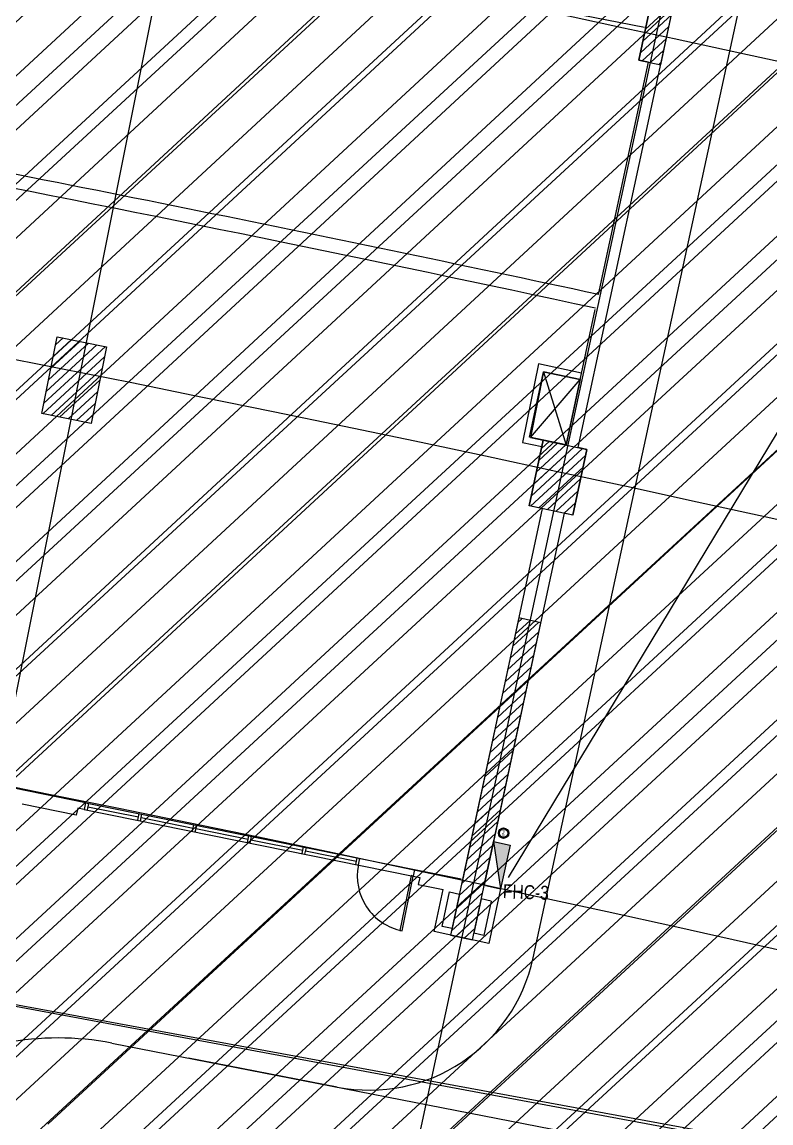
# Model space of a CAD drawing. Extents: x -678889171 to 586587, y -792238163 to 335485.
# Drawn here: x -678765092 to -678751703, y -792178227 to -792158549 of the extents above; entities that cross this region are included whole.
import ezdxf
from ezdxf.enums import TextEntityAlignment as Align

# ---------------------------------------------------------------- set-up
doc = ezdxf.new("R2010")
doc.units = 0
doc.header["$MEASUREMENT"] = 0
for name, color, linetype in [('A-ANNO-LEGN', 252, 'Continuous'), ('A-FLOR-PATT', 252, 'Continuous'), ('A-SITE-PATT', 252, 'Continuous'), ('A-WALL', 252, 'Continuous')]:
    doc.layers.add(name, color=color, linetype=linetype)
doc.layers.add('BASEMENT3 LAYOUT$0$HATCH5', color=252, linetype='Continuous', lineweight=15)
doc.styles.add('Ground floor Towers$0$$Bas01-Rname$0$EN-SC', font='swissc.ttf')
doc.styles.add('Ground floor Towers$0$$Bas01-Rname$0$EN-SCL', font='swisscl.ttf')
doc.styles.add('Ground floor Towers$0$04-Ground Floor$0$V2-lower ground$0$LEVEL  FOR LICENSE LOWER GR$0$$LG- LEVEL$0$AR-SR', font='sarb.shx')
doc.styles.add('MtXpl_Arial_Unicode_', font='ARIALUNI.ttf')

# ---------------------------------------------------------------- blocks, each defined once
blk = doc.blocks.new('A$C61C61320')
at = {"layer": 'BASEMENT3 LAYOUT$0$HATCH5'}
h = blk.add_hatch(dxfattribs=at)
h.set_pattern_fill('JIS_WOOD', color=256, scale=1000, style=0)
h.set_pattern_definition([(45, (-845680.2949388556, -470481.0696760565), (-499.9999991609842, 499.9999991609843), [])])
h.paths.add_polyline_path([(12440.74077330553, -169431.9252005816), (13408.27617370361, -243253.7315873399), (7111.185080291936, -248399.4795461658), (-61957.46107163071, -237877.8060760189), (-55832.26724016038, -200866.3395951205), (-20860.02674167091, -206712.4958959252), (-20783.43353955913, -208437.764712235), (-16504.6553898881, -208719.7022090854), (-18718.17453308101, -208569.0044804074), (-18168.17453308101, -169431.9252005816)])
blk = doc.blocks.new('GR')
at = {"layer": 'A-FLOR-PATT'}
blk.add_hatch(color=256, dxfattribs=at).paths.add_polyline_path([(47041.08755838436, 11997.02609018376), (47177.43668905056, 12785.3210315392), (46881.82608604227, 12836.45195553903)])
for p, q in [((43550, 48720), (36448.18627554716, 3793.630470206146)), ((52630, 47210), (44876.50038065379, 2398.554395115127)), ((50313.87961351359, 35025.73072067679), (48908.00262377178, 26896.40069253704)), ((49302.15196768707, 26828.23695810706), (50708.02895742841, 34957.56698624681)), ((48108.5970704767, 19931.45666989754), (50665.71950554307, 34712.91719981915)), ((48908.00105128783, 26896.40096377455), (50271.57226881437, 34781.09311882264)), ((47171.89256815129, 12205.98395966194), (58759.12639585618, 33253.90993887113)), ((47672.24512062981, 10787.28240748976), (51515.1220659801, 32794.67752622408)), ((41262.70691529896, 28674.77509305186), (48985.67331050549, 27489.2375575875)), ((49004.32453386695, 27453.37160949246), (49495.14374595659, 27944.1908215821)), ((48967.36044906988, 27239.63082939875), (49458.17966115952, 27730.4500414884)), ((48930.39636427304, 27025.89004930528), (49421.21557636256, 27516.7092613948)), ((48967.40988017339, 26886.126869909), (49384.25149156561, 27302.96848130121)), ((49118.12250703643, 26860.0628014754), (49347.28740676842, 27089.22770120739)), ((48356.39303699668, 22680.85626122638), (49080.50143612575, 26866.56891007459)), ((49080.50143612575, 26866.56891007459), (48908.00105128783, 26896.40096377455)), ((48908.00262377178, 26896.40069253704), (49302.15196768707, 26828.23695810706)), ((49268.83513389982, 26833.99873304216), (49310.32332197146, 26875.4869211138)), ((47887.74831041219, 19969.48982509651), (48310.24235848902, 22411.78521729811)), ((38499.99031298759, 20150.79030078531), (38721.09880183323, 21533.21969723216)), ((38499.99031298759, 20150.79030078531), (38721.09880183323, 21533.21969723216)), ((38630.85462969879, 20968.98900185025), (39129.72831365629, 21467.86268580775)), ((38664.51184511976, 21179.42291256785), (38977.3269875471, 21492.23805499519)), ((38698.16906054097, 21389.85682328569), (38824.92566143791, 21516.61342418264)), ((38721.09880183323, 21533.21969723216), (39609.80341383477, 21391.0785258314)), ((38721.09880183323, 21533.21969723216), (39609.80341383477, 21391.0785258314)), ((38529.88298343553, 20337.68726969708), (39586.93229198363, 21394.73657824518)), ((38563.5401988565, 20548.12118041469), (39434.53096587444, 21419.11194743263)), ((38597.1974142777, 20758.55509113253), (39282.12963976536, 21443.48731662019)), ((39609.80341383477, 21391.0785258314), (39388.69492498913, 20008.64912938455)), ((39609.80341383477, 21391.0785258314), (39388.69492498913, 20008.64912938455)), ((47334.34790148612, 21400.52114255824), (47110.03665390157, 19982.57768946092)), ((47231.02399499255, 20082.74135484583), (47433.86889995228, 21261.63376078219)), ((47433.86889995228, 21261.63376078219), (47247.06148128225, 20080.76405787824)), ((48112.15155015668, 21266.68916060854), (47334.34790148612, 21400.52114255824)), ((48091.69648476957, 21148.44533641859), (47433.86889995228, 21261.63376078219)), ((47433.86889995228, 21261.63376078219), (47887.74831041219, 19969.48982509651)), ((47433.86889995228, 21261.63376078219), (48090.63570654098, 21148.62785812954)), ((38517.03633533022, 20148.06392629514), (39581.19719301257, 21212.22478397749)), ((47247.06148128225, 20080.76405787824), (48091.69648476957, 21148.44533641859)), ((48090.63570654098, 21148.62785812954), (47887.79080158125, 19969.73545219318)), ((38669.43766143953, 20123.68855710782), (39547.53997759137, 21001.79087325966)), ((38821.8389875486, 20099.31318792026), (39513.88276217028, 20791.35696254193)), ((38974.24031365768, 20074.93781873269), (39480.22554674931, 20580.92305182433)), ((39126.64163976687, 20050.56244954525), (39446.5683313281, 20370.48914110649)), ((39388.69492498913, 20008.64912938455), (38499.99031298759, 20150.79030078531)), ((39388.69492498913, 20008.64912938455), (38499.99031298759, 20150.79030078531)), ((39279.04296587582, 20026.18708035757), (39412.9111159069, 20160.05523038865)), ((47887.79080158125, 19969.73545219318), (47231.02399499255, 20082.74135484583)), ((47247.06148128225, 20080.76405787824), (47476.53862532342, 20041.68682632301)), ((47110.03665390157, 19982.57768946092), (47455.97264184987, 19923.05457077412)), ((47271.45436456402, 18858.68444976563), (47476.4280421791, 20041.04894157218)), ((47476.42804296791, 20041.04894072949), (47271.45436535282, 18858.68444892294)), ((47301.71680192102, 19033.24945627421), (48186.43082389969, 19917.96347825287)), ((47338.78955605952, 19247.09890570934), (48035.77217981103, 19944.08152946085)), ((47375.8623101979, 19460.94835514436), (47885.11353572237, 19970.19958066882)), ((47412.93506433617, 19674.79780457926), (47734.45489163336, 19996.31763187645)), ((47450.00781847455, 19888.64725401427), (47583.7962475447, 20022.43568308442)), ((47476.4280421791, 20041.04894157218), (48264.6710367168, 19904.39982316212)), ((47887.79080129817, 19969.73545153631), (47476.42804296791, 20041.04894072949)), ((48264.6710367168, 19904.39982316212), (48059.69735910172, 18722.03533135558)), ((48059.69735989062, 18722.03533051277), (48264.6710367168, 19904.39982316212)), ((48264.6710367168, 19904.39982316212), (48108.5970704767, 19931.45666989754)), ((47299.13056817662, 18853.88652723318), (48246.85094604851, 19801.60690510506)), ((47449.7892122654, 18827.76847602532), (48209.77819191013, 19587.75745567004)), ((47600.44785635429, 18801.65042481758), (48172.70543777174, 19373.90800623503)), ((47751.10650044307, 18775.53237360972), (48135.63268363336, 19160.05855680001)), ((47901.76514453173, 18749.41432240175), (48098.5599294951, 18946.20910736511)), ((47509.65768012836, 18817.38972991879), (46351.6115922148, 12117.96234074864)), ((47904.50299654387, 18749.001828431), (46745.47695537606, 12048.15701418359)), ((48059.69735910172, 18722.03533135558), (47271.45436456402, 18858.68444976563)), ((47509.65768012836, 18817.38972991879), (47271.45436535282, 18858.68444892294)), ((48059.69735989062, 18722.03533051277), (47904.50299654387, 18749.001828431)), ((48052.42378862062, 18723.29627119401), (48061.48717535671, 18732.35965793009)), ((47169.50323036173, 16845.89540832823), (46180.83861334203, 11130.78608064035)), ((46574.98448051699, 11062.60224539282), (47563.64909753669, 16777.7115730807)), ((47081.70458974631, 16338.36350994662), (47527.33472593245, 16783.99364613276)), ((47118.68224937259, 16552.11786486953), (47376.62884764047, 16810.06446313742)), ((47155.65990899887, 16765.87221979245), (47225.9229693485, 16836.13528014207)), ((47563.64909753669, 16777.7115730807), (47169.50323036173, 16845.89540832823)), ((47044.72693012014, 16124.60915502382), (47535.58164425357, 16615.46386915725)), ((47007.74927049386, 15910.8548001009), (47498.60398462729, 16401.70951423433)), ((46970.77161086746, 15697.10044517787), (47461.62632500101, 16187.95515931142)), ((46933.79395124118, 15483.34609025496), (47424.64866537473, 15974.2008043885)), ((46896.8162916149, 15269.59173533204), (47387.67100574845, 15760.44644946558)), ((46859.83863198874, 15055.83738040924), (47350.69334612216, 15546.69209454267)), ((46822.86097236245, 14842.08302548632), (47313.71568649588, 15332.93773961975)), ((46785.88331273617, 14628.32867056341), (47276.7380268696, 15119.18338469684)), ((46748.90565310977, 14414.57431564038), (47239.76036724332, 14905.42902977392)), ((46711.92799348373, 14200.81996071769), (47202.78270761704, 14691.674674851)), ((46674.95033385721, 13987.06560579455), (47165.80504799075, 14477.92031992809)), ((46637.97267423116, 13773.31125087186), (47128.82738836447, 14264.16596500517)), ((46600.99501460476, 13559.55689594883), (47091.84972873819, 14050.41161008226)), ((46564.0173549786, 13345.80254102603), (47054.87206911191, 13836.65725515934)), ((46527.03969535232, 13132.04818610311), (47017.89440948574, 13622.90290023654)), ((39566.58853253789, 13230.15663646392), (38272.40946769714, 13437.75835669041)), ((46490.06203572603, 12918.2938311802), (46980.91674985935, 13409.14854531351)), ((39566.58853253789, 13230.15663646392), (39546.47235353581, 13111.84939855018)), ((39566.58848386024, 13230.15635018096), (45491.11384308159, 12279.81128319447)), ((39615.88105302392, 13221.77526282148), (39595.84330690745, 13103.92930426184)), ((46453.08437609975, 12704.53947625728), (46943.93909023318, 13195.39419039071)), ((39406.18937459606, 13002.69048829754), (38430.84925572322, 13159.14890860786)), ((39427.98190418276, 13130.85667643343), (39406.18937459606, 13002.69048829754)), ((39546.47235353581, 13111.84939855018), (39427.98190418276, 13130.85667643343)), ((39546.47230425997, 13111.84910874912), (45470.99796493909, 12161.50399340621)), ((39605.9013961956, 13163.08292196669), (40519.15948749134, 13016.58334142568)), ((40509.17419789427, 12957.63962852901, -2.424316051006479e-09), (40529.21786492271, 13075.95849582237)), ((40558.47183803141, 12949.28842041825, -2.424316051006479e-09), (40578.51550505986, 13067.6072877116)), ((40568.53021546271, 13008.66357481453), (41506.57404691893, 12858.18800920258)), ((41496.58875732185, 12799.24429630584, -2.283693188297664e-09), (41516.6324243503, 12917.5631635992)), ((41545.88639745899, 12790.89308819507, -2.283693188297664e-09), (41565.93006448744, 12909.21195548843)), ((41555.94477489032, 12850.26824259143), (42493.98860634651, 12699.79267697948)), ((46416.10671647347, 12490.78512133437), (46906.96143060678, 12981.63983546768)), ((46745.47695537607, 12048.15701418359), (46881.82608604227, 12836.45195553903)), ((46881.82608604227, 12836.45195553903), (47177.43668905056, 12785.3210315392)), ((46881.82608604227, 12836.45195553903), (47041.08755838436, 11997.02609018376)), ((42484.00331674942, 12640.84896408266, -2.14307032558876e-09), (42504.04698377787, 12759.16783137602)), ((42533.30095688656, 12632.4977559719, -2.14307032558876e-09), (42553.34462391501, 12750.81662326526)), ((42543.35933431789, 12691.87291036832), (43481.4031657741, 12541.39734475637)), ((43471.41787617699, 12482.45363185949, -2.002447462879915e-09), (43491.46154320544, 12600.77249915285)), ((46379.12905684719, 12277.03076641145), (46869.98377098073, 12767.885480545)), ((47177.43668905056, 12785.3210315392), (47041.08755838436, 11997.02609018376)), ((43520.71551631414, 12474.10242374872, -2.002447462879915e-09), (43540.79938056842, 12592.65857747383)), ((43530.77389374548, 12533.47757814522), (44444.26662441868, 12386.94035811248)), ((44434.32241621064, 12328.23915091145), (44454.36608323909, 12446.55801820481, 1.928168993302214e-09)), ((44483.62005634778, 12319.88794280068), (44503.70392060206, 12438.44409652578, 1.932036017840176e-09)), ((46342.15139722091, 12063.27641148854), (46833.00611135422, 12554.13112562185)), ((91118.10905854641, 2089.001083405527), (18801.22155714846, 12365.71643345358)), ((91171.08015799461, 1959.34538576024), (18807.41378333696, 12365.0869826737)), ((45491.11414453907, 12279.81123483641), (45470.99796596267, 12161.50399942615)), ((45491.11414453907, 12279.81123483641), (46331.41493006604, 12145.0150432874)), ((46305.17373759462, 11849.52205656562), (46796.02845172805, 12340.37677069905)), ((45431.49743028405, 12167.8074246242), (45273.10815577263, 11180.43067250478)), ((45312.6032256061, 11174.09510158722), (45470.99250011748, 12161.47185370661)), ((45470.99250011748, 12161.47185370661), (45431.49743028405, 12167.8074246242)), ((45470.99796596267, 12161.50399942615), (45589.48836985935, 12142.49645420488)), ((45589.48836985935, 12142.49645420488), (45567.69584306824, 12014.33028251043)), ((45567.69584306824, 12014.33028251043), (46017.25378866821, 11942.21479720898)), ((46268.19607796834, 11635.7677016427), (46759.05079210177, 12126.62241577613)), ((47041.08755838436, 11997.02609018376), (46745.47695537607, 12048.15701418359)), ((46770.59202600203, 12043.81222941226), (47041.21653547689, 11994.90786059776)), ((45886.04401495131, 11183.63276469838), (46017.25378866821, 11942.21479720898)), ((46024.74062578721, 11281.4246362555), (46132.60780098008, 11905.05272950653)), ((46132.60780098008, 11905.05272950653), (46309.25778395997, 11873.13043268468)), ((46309.2890467675, 11873.31115156526), (46201.60556218158, 11250.83222736738)), ((46231.21841834206, 11422.01334671979), (46722.07313247549, 11912.86806085322)), ((47041.21653547689, 11994.90786059776), (46871.41269158878, 11013.19635103698)), ((46194.24075871578, 11208.25899179687), (46685.09547284921, 11699.1137059303)), ((46702.86084161501, 11801.8088137064), (46595.7532333944, 11182.65882060444)), ((46880.515536256, 11769.89883751011), (46702.86084161501, 11801.8088137064)), ((46880.515536256, 11769.89883751011), (46773.62082003168, 11151.89296187284)), ((46276.9228062703, 11114.16434405476), (46648.11781322304, 11485.3593510075)), ((46201.60566036624, 11250.83279493716), (46024.74062578721, 11281.4246362555)), ((46427.62868456228, 11088.09352705011), (46611.14015359664, 11271.60499608447)), ((45273.10815577263, 11180.43067250478), (45312.6032256061, 11174.09510158722)), ((46871.41269158878, 11013.19635103698), (45886.04401495131, 11183.63276469838)), ((46180.83861334203, 11130.78608064035), (46574.98448051699, 11062.60224539282)), ((46773.62082003168, 11151.89296187284), (46595.7532333944, 11182.65882060444)), ((40208.61476376752, 8958.235035943711), (62898.90254524168, 5486.387957828968)), ((44263.21208198099, 8337.840002273639), (41590.25903665933, 8746.829271590655))]:
    blk.add_line(p, q, dxfattribs=at)
for radius in [93.75000000000004, 75.00000000000004]:
    blk.add_circle((47053.8285115019, 12992.24709001766), radius, dxfattribs=at)
for centre, radius, start, end in [((-55663.02808184421, -578856.4866396398), 623364.7764122983, 74.61102897088065, 88.715678869106), ((-55662.04957572921, -578844.685925062), 622702.9587305912, 74.61095202551606, 88.71574447441284), ((-55662.04957586701, -578844.6859266991), 615202.9587322307, 74.22143378566328, 85.22979167610383), ((-55662.04957586701, -578844.6859266991), 607202.9587322306, 74.22143378566328, 89.82613372100917), ((-55662.04957586579, -578844.6859266795), 610452.958308877, 80.18918441947103, 81.60257074805334), ((-55662.04957590351, -578844.6859268865), 610202.9583090873, 80.18918603390985, 81.33753295820948), ((-55662.04957586701, -578844.6859266991), 599702.9587322306, 74.22143378566328, 89.82613372100917), ((47053.8285115019, 12992.24709001766), 84.37500000000047, 93.3758465040663, 273.3758465040663), ((47053.8285115019, 12992.24709001766), 84.37500000000047, 273.3758465040663, 93.3758465040663), ((45470.99249909146, 12161.47184731043), 999.9999999999949, 170.8865837819611, 260.8865837823893), ((44716.96199593179, 11303.32664287576), 3000, 261.3006288328172, 350.0950186994434), ((39452.36490718285, 4015.757301606846), 5000, 81.30062883281725, 125.38784946446)]:
    blk.add_arc(centre, radius, start, end, dxfattribs=at)
at = {"layer": 'A-FLOR-PATT', "style": 'MtXpl_Arial_Unicode_', "width": 0.8}
blk.add_text('FWR', height=50.00000000000001, rotation=273.3758465040842, dxfattribs=at).set_placement((47020.86172012211, 13047.86577354733))
blk.add_text('FHC-3', height=250, dxfattribs=at).set_placement((47084.15144624795, 11832.55643232669, 0.794563215677049))
at = {"layer": 'A-FLOR-PATT', "style": 'Ground floor Towers$0$04-Ground Floor$0$V2-lower ground$0$LEVEL  FOR LICENSE LOWER GR$0$$LG- LEVEL$0$AR-SR', "flags": 12}
for tag, p in [('L', (30296.07288644527, 72859.53473235783)), ('P', (30237.50458115668, 72203.99769414036))]:
    blk.add_attdef(tag, text='', height=500, dxfattribs=at).set_placement(p, align=Align.RIGHT)
at = {"layer": 'A-FLOR-PATT'}
for tag, p, height, style in [('N', (85492.25876324323, 56633.4995742733), 250, 'Ground floor Towers$0$$Bas01-Rname$0$EN-SC'), ('N', (89389.48149106537, 56633.4995742733), 250, 'Ground floor Towers$0$$Bas01-Rname$0$EN-SC'), ('N', (94597.61363499537, 56633.4995742733), 250, 'Ground floor Towers$0$$Bas01-Rname$0$EN-SC'), ('AN', (85922.66280553787, 56313.08159666645), 200, 'Ground floor Towers$0$$Bas01-Rname$0$EN-SCL'), ('AN', (89819.88553336001, 56313.08159666645), 200, 'Ground floor Towers$0$$Bas01-Rname$0$EN-SCL'), ('AN', (95028.01767729002, 56313.08159666645), 200, 'Ground floor Towers$0$$Bas01-Rname$0$EN-SCL'), ('SN', (85299.47460008037, 56025.08594095582), 200, 'Ground floor Towers$0$$Bas01-Rname$0$EN-SCL'), ('F', (85927.04975899268, 56008.67972904726), 200, 'Ground floor Towers$0$$Bas01-Rname$0$EN-SCL'), ('SN', (89196.69732790251, 56025.08594095582), 200, 'Ground floor Towers$0$$Bas01-Rname$0$EN-SCL'), ('F', (89824.27248681482, 56008.67972904726), 200, 'Ground floor Towers$0$$Bas01-Rname$0$EN-SCL'), ('SN', (94404.82947183252, 56025.08594095582), 200, 'Ground floor Towers$0$$Bas01-Rname$0$EN-SCL'), ('F', (95032.40463074483, 56008.67972904726), 200, 'Ground floor Towers$0$$Bas01-Rname$0$EN-SCL')]:
    blk.add_attdef(tag, p, '', height=height, dxfattribs=dict(at, style=style))
at = {"layer": 'A-FLOR-PATT', "style": 'Ground floor Towers$0$$Bas01-Rname$0$EN-SCL', "width": 0.8}
for p in [(85305.16036184286, 56295.1433535593), (89202.383089665, 56295.1433535593), (94410.51523359501, 56295.1433535593)]:
    blk.add_attdef('FN', p, '', height=250, dxfattribs=at)

msp = doc.modelspace()

# ---------------------------------------------------------------- block references
at = {"layer": 'A-SITE-PATT', "rotation": 357.6731745000001}
msp.add_blockref('A$C61C61320', (-678706236.4347705, -791940527.995869, -212772), dxfattribs=at)

# ---------------------------------------------------------------- next in the draw order: block references
at = {"layer": 'A-WALL', "rotation": 357.6731745000001}
msp.add_blockref('GR', (-678804025.0995113, -792184118.4910543, -212772), dxfattribs=at)

# ---------------------------------------------------------------- next in the draw order: hatches: boundary and pattern name
at = {"layer": 'A-ANNO-LEGN'}
h = msp.add_hatch(dxfattribs=at)
h.set_pattern_fill('ANSI31', color=256, scale=10000, angle=-2.326825500000001)
h.set_pattern_definition([(42.6731745, (-679564563.7146958, -792179516.537627), (-847.2693918303064, 919.0400305032981), [])])
h.paths.add_polyline_path([(-678777672.8996642, -792179735.1176345), (-678770187.1392597, -792139007.139102), (-678733063.7379951, -792148537.2472874), (-678731444.0167841, -792108675.140868), (-678688692.2204224, -792110162.0728618), (-678692240.0211401, -792193145.4692618), (-678709626.0473782, -792200229.2193018), (-678779081.755804, -792187036.6399584)])

doc.saveas('drawing.dxf')
